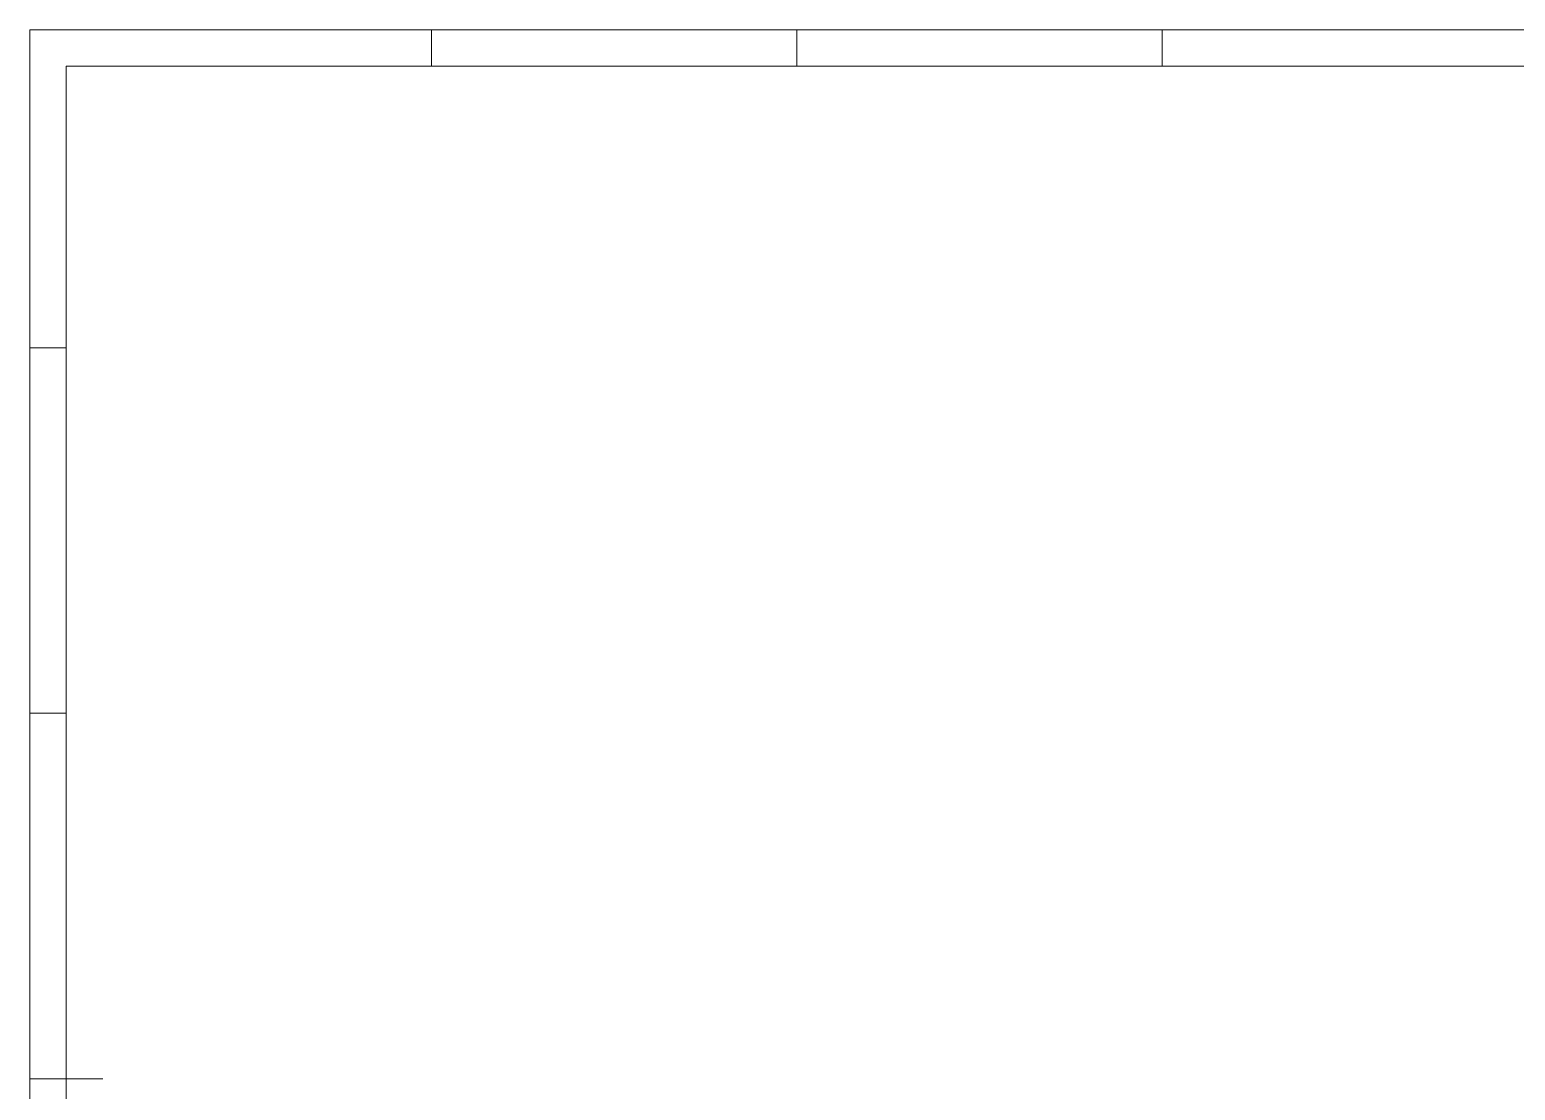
# Model space of a CAD drawing. Header units: millimetres. Extents: x 7 to 830, y 7 to 584.
# Drawn here: x 10 to 416.6, y 293.8 to 584 of the extents above; entities that cross this region are included whole.
import ezdxf

# ---------------------------------------------------------------- set-up
doc = ezdxf.new("R2010")
doc.units = ezdxf.units.MM

msp = doc.modelspace()

# ---------------------------------------------------------------- linework, layer by layer
at = {"color": 7, "linetype": 'Continuous', "lineweight": 0}
for p, q in [((830, 584), (10, 584)), ((10, 584), (10, 10)), ((120, 574), (120, 584)), ((220, 584), (220, 574)), ((320, 574), (320, 584)), ((820, 574), (20, 574)), ((20, 574), (20, 20)), ((20, 497), (10, 497)), ((10, 397), (20, 397)), ((10, 297), (30, 297))]:
    msp.add_line(p, q, dxfattribs=at)

doc.saveas('drawing.dxf')
